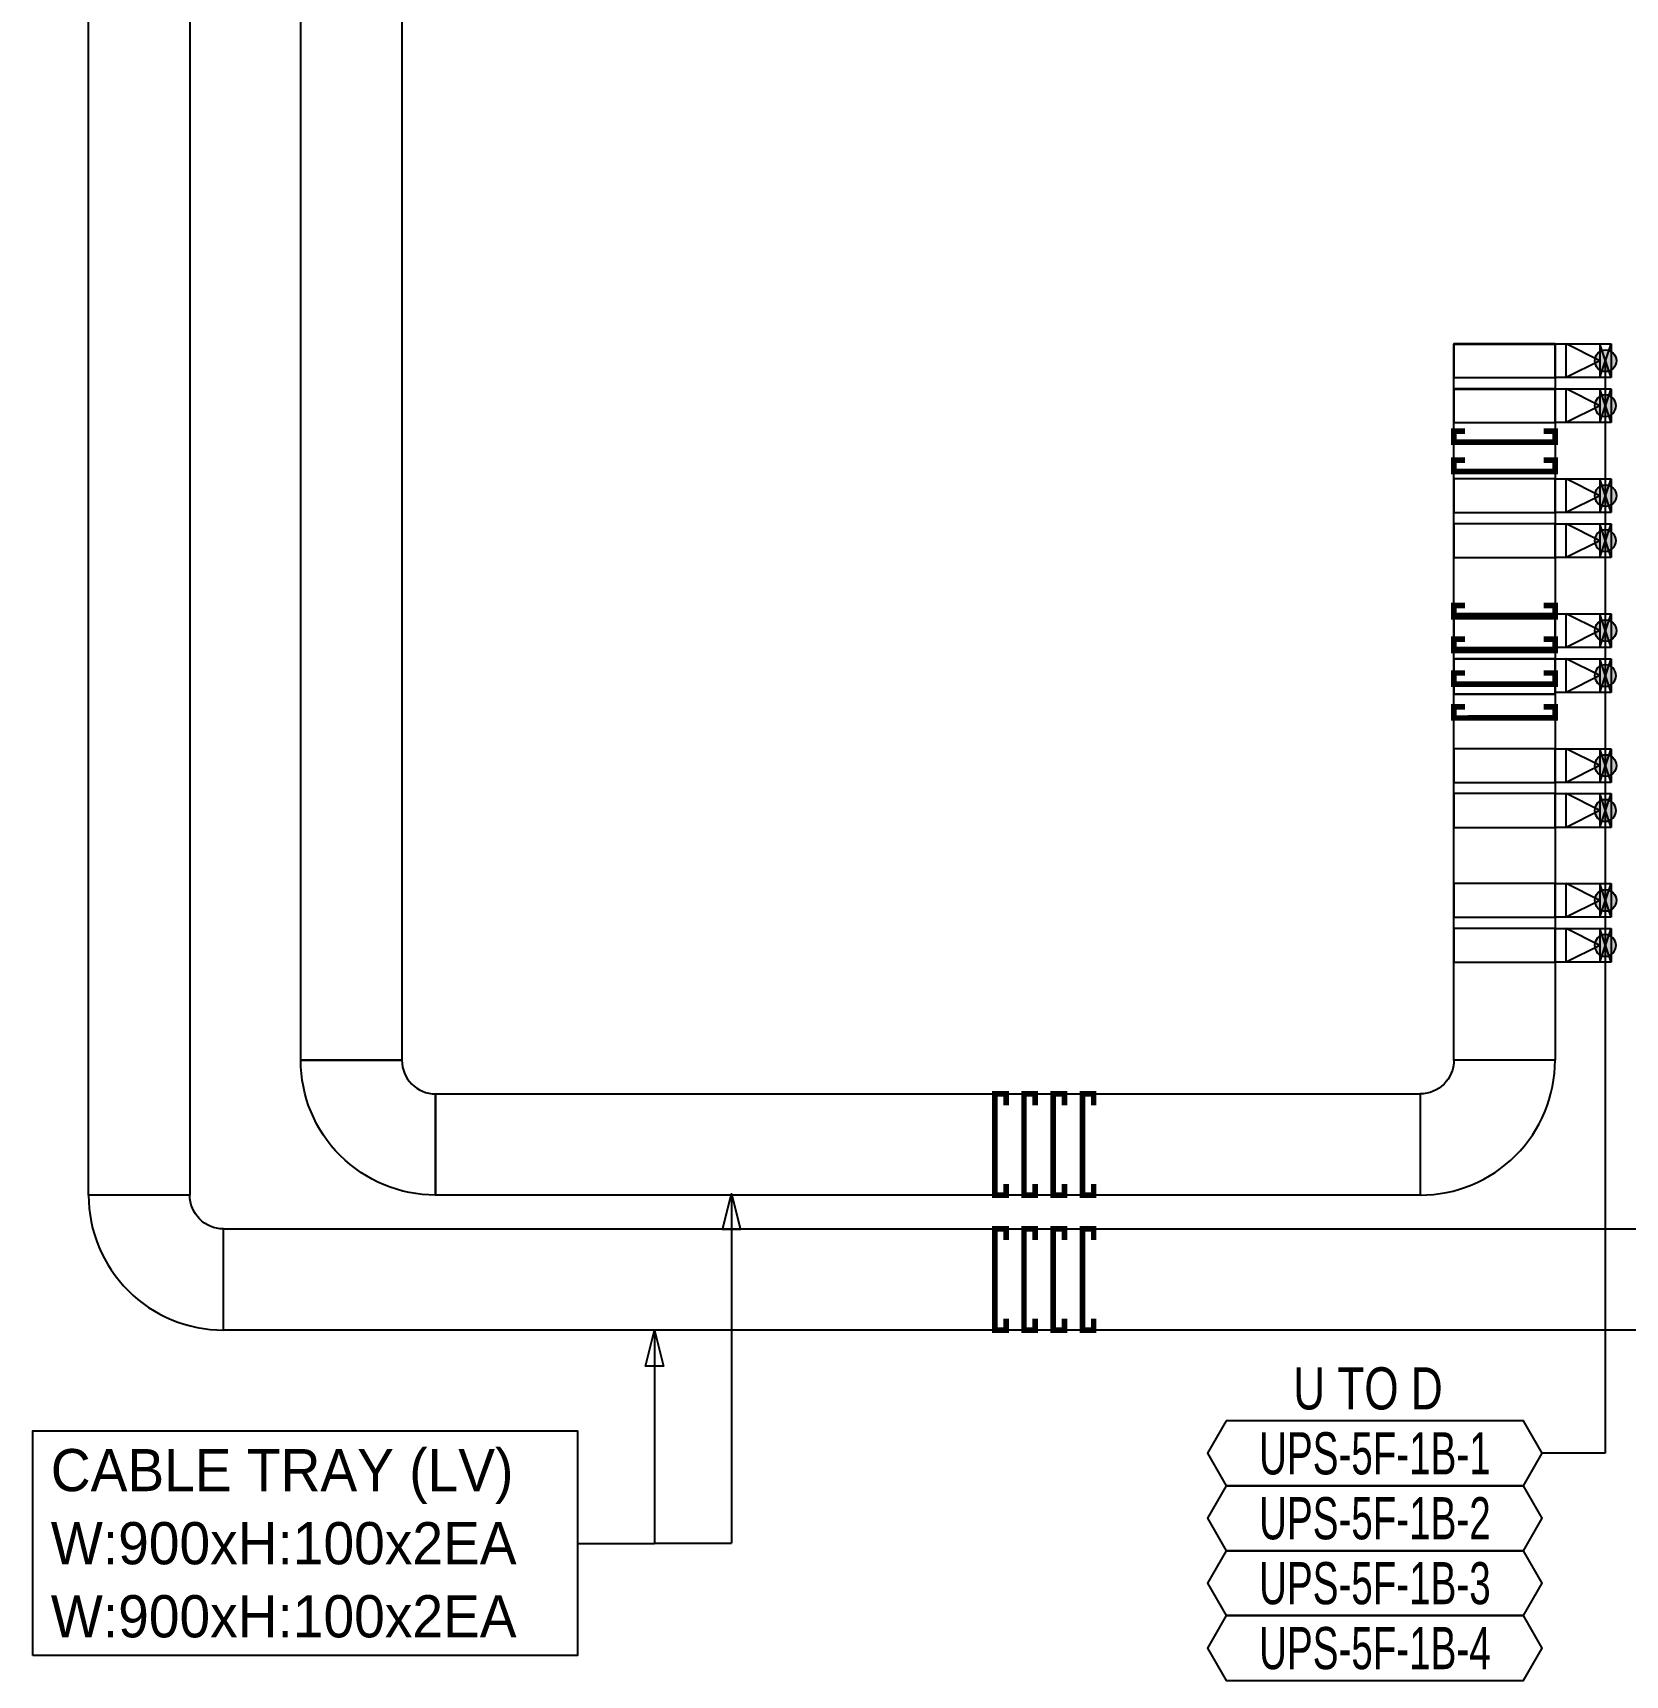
# Model space of a CAD drawing. Header units: millimetres. Extents: x 31670 to 374393, y -351975 to 839589.
# Drawn here: x 309804 to 323973, y 383980 to 398588 of the extents above; entities that cross this region are included whole.
import ezdxf
from ezdxf.enums import TextEntityAlignment as Align

# ---------------------------------------------------------------- set-up
doc = ezdxf.new("R2010")
doc.units = ezdxf.units.MM
doc.header["$LTSCALE"] = 150
for name, color, linetype in [('-----26 Electrical Cable Tray_HV_N', 30, 'Continuous'), ('-----26 Electrical Cable Tray_LV_UPS1', 6, 'Continuous'), ('-----26 Electrical Cable Tray_LV_UPS2', 2, 'Continuous'), ('-----29 주기', 1, 'Continuous'), ('-----30 Text', 2, 'Continuous'), ('-----99 Cable Schedule', 2, 'Continuous')]:
    doc.layers.add(name, color=color, linetype=linetype)
doc.styles.add('ELEC', font='')
doc.styles.get('ELEC').set_extended_font_data('Dotum')

# ---------------------------------------------------------------- blocks, each defined once
blk = doc.blocks.new('A$550585017316')
at = {"color": 0}
for p, q in [((400, 300), (0, 300)), ((0, 300), (0, 0)), ((500, 300), (400, 300)), ((500, 0), (500, 300)), ((0, 0), (400, 0)), ((400, 0), (500, 0))]:
    blk.add_line(p, q, dxfattribs=at)
at = {"color": 8}
for p, q in [((100, 0), (0, 300)), ((0, 0), (100, 300)), ((100, 150), (400, 300)), ((100, 300), (100, 0)), ((400, 0), (400, 300)), ((100, 150), (400, 0))]:
    blk.add_line(p, q, dxfattribs=at)
blk = doc.blocks.new('A$C9a0ab699')
h = blk.add_hatch(color=0)
edge = h.paths.add_edge_path()
edge.add_arc((64.00719340983778, 64.00719340983778), 64.0071934098378, 720.0000000000341, 1080.000000000034, ccw=False)
at = {"color": 0}
blk.add_circle((64.00719340983778, 64.00719340983778), 64.0071934098378, dxfattribs=at)

msp = doc.modelspace()

# ---------------------------------------------------------------- linework, layer by layer
at = {"layer": '-----26 Electrical Cable Tray_HV_N', "color": 1}
for p, q in [((314649.9643324817, 385151.0720259382), (315334.9453620565, 385151.0720259382)), ((315334.9453618938, 385154.2397107796), (316019.9263914686, 385154.2397107796))]:
    msp.add_line(p, q, dxfattribs=at)
at = {"layer": '-----26 Electrical Cable Tray_HV_N', "color": 1, "elevation": -3.247652379101243e-10}
msp.add_lwpolyline([(316019.9268575758, 388262.8154788986), (316099.9268575758, 387942.8154788986), (315939.9268575758, 387942.8154788986), (316019.9268575758, 388262.8154788986), (316019.9263914686, 385154.2397107796)], dxfattribs=at)
at = {"layer": '-----26 Electrical Cable Tray_HV_N', "color": 1}
msp.add_lwpolyline([(315334.9452951158, 387049.9967035523), (315414.9452951158, 386729.9967035523), (315254.9452951158, 386729.9967035523), (315334.9452951158, 387049.9967035523), (315334.9453620565, 385151.0720259382)], dxfattribs=at)
at = {"layer": '-----26 Electrical Cable Tray_HV_N', "color": 1, "elevation": 3.247652379101226e-10}
msp.add_lwpolyline([(309803.9449303424, 384154.2397107796), (309803.9449303424, 386154.2397107796), (314649.9643324817, 386154.2397107796), (314649.9643324817, 384154.2397107796)], close=True, dxfattribs=at)
at = {"layer": '-----26 Electrical Cable Tray_LV_UPS1'}
for points in [[(311200.0023184238, 388249.9961304127), (310300.0023184239, 388249.9961304127), (310300.0410767566, 409300.0016768873), (311200.0410767565, 409300.0016768873)], [(311200.0023184238, 388249.9961304127), (310300.0023184239, 388249.9961304127), (310300.0410767566, 409300.0016768873), (311200.0410767565, 409300.0016768873)], [(322149.0014137732, 389149.9993751217), (322149.0014137732, 388249.9993751217), (313388.0038846026, 388249.9950876783), (313388.0038846026, 389149.9950876782)], [(322149.0014137732, 389149.9993751217), (322149.0014137732, 388249.9993751217), (313388.0038846026, 388249.9950876783), (313388.0038846026, 389149.9950876782)], [(326900.0012297537, 387949.9992438261), (326900.0012297537, 387049.9992438261), (311500.0023184222, 387049.9961304127), (311500.0023184222, 387949.9961304126)], [(326900.0012297537, 387949.9991347572), (326900.0012297537, 387049.9991347573), (311500.0023184222, 387049.9961304127), (311500.0023184222, 387949.9961304126)]]:
    msp.add_lwpolyline(points, close=True, dxfattribs=at)
for points, elevation in [([(313088.0038846025, 389449.9950876782), (312188.0038846026, 389449.9950876782), (312187.9994370252, 401949.9959498909), (313087.9994370252, 401949.9959498909)], -2.736249949006636e-08), ([(313088.0038846025, 389449.9950876782), (312188.0038846026, 389449.9950876782), (312187.9994370252, 401949.9959498909), (313087.9994370252, 401949.9959498909)], -2.736249949006636e-08), ([(323349.0006416678, 395820.7928116327), (322449.0004401646, 395820.7928082257), (322449.0004401646, 395520.7928082257), (323349.0006416678, 395520.7928116327)], -4.03158516907268e-08), ([(323349.0017455876, 389449.9993751217), (322449.0017455877, 389449.9993751217), (322449.0004132338, 395819.2058925222), (323349.0004132337, 395819.2058925222)], -4.03158516907268e-08), ([(323349.0006416678, 394620.7928116327), (322449.0004401646, 394620.7928082257), (322449.0004401646, 394320.7928082257), (323349.0006416678, 394320.7928116327)], -4.03158516907268e-08), ([(323349.0005409162, 392706.3931806048), (322449.0005409163, 392706.3931806048), (322448.9998929019, 393420.7928126975), (323348.9998929018, 393420.7928126975)], -3.247652379101243e-10), ([(323349.0006416678, 393420.7928116327), (322449.0004401646, 393420.7928082257), (322449.0004401646, 393120.7928082257), (323349.0006416678, 393120.7928116327)], -4.03158516907268e-08), ([(323349.0017455876, 389449.9993751217), (322449.0017455877, 389449.9993751217), (322449.0004255183, 393419.205893587), (323349.0004255183, 393419.205893587)], -2.030124607281053e-08), ([(323349.0006416678, 392220.7928116327), (322449.0004401646, 392220.7928082257), (322449.0004401646, 391920.7928082257), (323349.0006416678, 391920.7928116327)], -4.03158516907268e-08), ([(323349.0006416678, 391020.7928116327), (322449.0004401646, 391020.7928082257), (322449.0004401646, 390720.7928082257), (323349.0006416678, 390720.7928116327)], -4.03158516907268e-08)]:
    msp.add_lwpolyline(points, close=True, dxfattribs=dict(at, elevation=elevation))
at = {"layer": '-----26 Electrical Cable Tray_LV_UPS1', "ltscale": 7.5, "const_width": 50}
for points, elevation in [([(322549.0045680284, 394785.846732744), (322449.0045680284, 394785.846732744), (322449.0045680284, 394685.846732744), (323348.9342436575, 394685.8612823781), (323348.9342436575, 394785.8612823781), (323248.9342436575, 394785.8612823781)], -1.577910640558733e-08), ([(322549.0715893628, 392893.8168280478), (322449.0715893628, 392893.8168280478), (322449.0715893628, 392793.8168280478), (323349.0012649918, 392793.8313776819), (323349.0012649918, 392893.8313776819), (323249.0012649918, 392893.8313776819)], -2.030124607278142e-08), ([(322549.0715893628, 392593.8168280478), (322449.0715893628, 392593.8168280478), (322449.0715893628, 392493.8168280478), (323349.0012649918, 392493.8313776819), (323349.0012649918, 392593.8313776819), (323249.0012649918, 392593.8313776819)], -2.030124607278142e-08), ([(318723.7251495957, 389050.0015664643), (318723.7251495957, 389150.0015664643), (318623.7251495957, 389150.0015664643), (318623.7396992298, 388250.0718908352), (318723.7396992298, 388250.0718908352), (318723.7396992298, 388350.0718908352)], -4.522139667194089e-09), ([(318723.7253921994, 387850.0016313962), (318723.7253921994, 387950.0016313962), (318623.7253921994, 387950.0016313962), (318623.7399418334, 387050.0719557672), (318723.7399418334, 387050.0719557672), (318723.7399418334, 387150.0719557672)], -4.522139667194089e-09)]:
    msp.add_lwpolyline(points, dxfattribs=dict(at, elevation=elevation))
at = {"layer": '-----26 Electrical Cable Tray_LV_UPS1', "elevation": -1.799804872041171e-08}
msp.add_lwpolyline([(313088.0038846026, 389449.9950876782), (313088.0038846026, 389449.9950876782, 0.414213562373095), (313388.0038846026, 389149.9950876782), (313388.0038846026, 389149.9950876782), (313388.0038846026, 388249.9950876782, -0.4142135623731661), (312188.0038846026, 389449.9950876782)], format="xyb", close=True, dxfattribs=at)
msp.add_lwpolyline([(313088.0038846026, 389449.9950876782), (313088.0038846026, 389449.9950876782, 0.414213562373095), (313388.0038846026, 389149.9950876782), (313388.0038846026, 389149.9950876782), (313388.0038846026, 388249.9950876782, -0.4142135623731661), (312188.0038846026, 389449.9950876782)], format="xyb", close=True, dxfattribs=at)
at = {"layer": '-----26 Electrical Cable Tray_LV_UPS1'}
for points in [[(322449.0014137732, 389449.9993751217), (322449.0014137732, 389449.9993751217, -0.414213562373095), (322149.0014137732, 389149.9993751217), (322149.0014137732, 389149.9993751217), (322149.0014137732, 388249.9993751217, 0.4142135623731661), (323349.0014137732, 389449.9993751217)], [(322449.0014137732, 389449.9993751217), (322449.0014137732, 389449.9993751217, -0.414213562373095), (322149.0014137732, 389149.9993751217), (322149.0014137732, 389149.9993751217), (322149.0014137732, 388249.9993751217, 0.4142135623731661), (323349.0014137732, 389449.9993751217)], [(311500.0023184222, 387949.9961304127), (311500.0023184222, 387949.9961304127, -0.414213562373095), (311200.0023184222, 388249.9961304127), (311200.0023184222, 388249.9961304127), (310300.0023184222, 388249.9961304127, 0.4142135623731661), (311500.0023184222, 387049.9961304127)], [(311500.0023184222, 387949.9961304127), (311500.0023184222, 387949.9961304127, -0.414213562373095), (311200.0023184222, 388249.9961304127), (311200.0023184222, 388249.9961304127), (310300.0023184222, 388249.9961304127, 0.4142135623731661), (311500.0023184222, 387049.9961304127)]]:
    msp.add_lwpolyline(points, format="xyb", close=True, dxfattribs=at)
at = {"layer": '-----26 Electrical Cable Tray_LV_UPS1', "ltscale": 7.5, "const_width": 50}
for points in [[(318463.9091407045, 389049.996840764), (318463.9091407045, 389149.996840764), (318363.9091407045, 389149.996840764), (318363.9236903386, 388250.067165135), (318463.9236903386, 388250.067165135), (318463.9236903386, 388350.067165135)], [(318463.9093833081, 387849.9969056959), (318463.9093833081, 387949.9969056959), (318363.9093833081, 387949.9969056959), (318363.9239329422, 387050.0672300669), (318463.9239329422, 387050.0672300669), (318463.9239329422, 387150.0672300669)]]:
    msp.add_lwpolyline(points, dxfattribs=at)
at = {"layer": '-----26 Electrical Cable Tray_LV_UPS2'}
for points in [[(311200.0026367649, 388249.9961304127), (310300.002636765, 388249.9961304127), (310300.0444677811, 408400.003541236), (311200.0444677811, 408400.003541236)], [(311200.0026367649, 388249.9961304127), (310300.002636765, 388249.9961304127), (310300.0444677811, 408400.003541236), (311200.044467781, 408400.003541236)], [(322149.0014137732, 389149.9993751217), (322149.0014137732, 388249.9993751217), (313388.0038846026, 388249.9950876783), (313388.0038846026, 389149.9950876782)], [(322149.0014137732, 389149.9993751217), (322149.0014137732, 388249.9993751217), (313388.0038846026, 388249.9950876783), (313388.0038846026, 389149.9950876782)], [(326900.0012297537, 387949.9992438261), (326900.0012297537, 387049.9992438261), (311500.0023184222, 387049.99506099), (311500.0023184222, 387949.9950609899)], [(326900.0012297537, 387949.9991347572), (326900.0012297537, 387049.9991347573), (311500.0023184222, 387049.9961304127), (311500.0023184222, 387949.9961304126)]]:
    msp.add_lwpolyline(points, close=True, dxfattribs=at)
for points, elevation in [([(313088.0042029436, 389449.9950876782), (312188.0042029436, 389449.9950876782), (312187.9994370252, 401949.9959498909), (313087.9994370252, 401949.9959498909)], -2.736249949006636e-08), ([(313088.0042029436, 389449.9950876782), (312188.0042029436, 389449.9950876782), (312187.9994370252, 401949.9959498909), (313087.9994370252, 401949.9959498909)], -2.736249949006636e-08), ([(323349.0006416678, 395420.7928116327), (322449.0004401646, 395420.7928082257), (322449.0004401646, 395120.7928082257), (323349.0006416678, 395120.7928116327)], -4.03158516907268e-08), ([(323349.0017455876, 389449.9993751217), (322449.0017455876, 389449.9993751217), (322449.0004414032, 395419.205893587), (323349.0004414032, 395419.205893587)], -4.03158516907268e-08), ([(323349.0006416678, 394220.7928116327), (322449.0004401646, 394220.7928082257), (322449.0004401646, 393920.7928082257), (323349.0006416678, 393920.7928116327)], -4.03158516907268e-08), ([(323349.0017443953, 392706.3931806048), (322449.0017443954, 392706.3931806048), (322448.9998942283, 393020.7928126975), (323348.9998942282, 393020.7928126975)], -3.247652379101243e-10), ([(323349.0006416678, 393020.7928116327), (322449.0004401646, 393020.7928082257), (322449.0016436437, 392706.3931789013), (323349.0018451469, 392706.3931823082)], -4.03158516907268e-08), ([(323349.0017455876, 389449.9993751217), (322449.0017455877, 389449.9993751217), (322449.0004268448, 393019.205893587), (323349.0004268447, 393019.205893587)], -2.030124607281053e-08), ([(323349.0006416678, 391820.7928116327), (322449.0004401646, 391820.7928082257), (322449.0004401646, 391520.7928082257), (323349.0006416678, 391520.7928116327)], -4.03158516907268e-08), ([(323349.0006416678, 390620.7928116327), (322449.0004401646, 390620.7928082257), (322449.0004401646, 390320.7928082257), (323349.0006416678, 390320.7928116327)], -4.03158516907268e-08)]:
    msp.add_lwpolyline(points, close=True, dxfattribs=dict(at, elevation=elevation))
at = {"layer": '-----26 Electrical Cable Tray_LV_UPS2', "ltscale": 7.5, "const_width": 50}
for points, elevation in [([(322549.000367447, 395045.6627416437), (322449.000367447, 395045.6627416437), (322449.000367447, 394945.6627416437), (323348.930043076, 394945.6772912778), (323348.930043076, 395045.6772912778), (323248.930043076, 395045.6772912778)], -2.030124607278142e-08), ([(322549.0715893628, 393493.8168280478), (322449.0715893628, 393493.8168280478), (322449.0715893628, 393393.8168280478), (323349.0012649918, 393393.8313776819), (323349.0012649918, 393493.8313776819), (323249.0012649918, 393493.8313776819)], -2.030124607278142e-08), ([(322549.0715893628, 393193.8168280478), (322449.0715893628, 393193.8168280478), (322449.0715893628, 393093.8168280478), (323349.0012649918, 393093.8313776819), (323349.0012649918, 393193.8313776819), (323249.0012649918, 393193.8313776819)], -2.030124607278142e-08), ([(318983.5411584954, 389050.0057670457), (318983.5411584954, 389150.0057670457), (318883.5411584954, 389150.0057670457), (318883.5557081295, 388250.0760914166), (318983.5557081295, 388250.0760914166), (318983.5557081295, 388350.0760914166)], -9.04427933438818e-09), ([(319243.3571673951, 389050.0099676271), (319243.3571673951, 389150.0099676271), (319143.3571673951, 389150.0099676271), (319143.3717170292, 388250.080291998), (319243.3717170292, 388250.080291998), (319243.3717170292, 388350.080291998)], -1.356641900158227e-08), ([(318983.5414010991, 387850.0058319776), (318983.5414010991, 387950.0058319776), (318883.5414010991, 387950.0058319776), (318883.5559507331, 387050.0761563486), (318983.5559507331, 387050.0761563486), (318983.5559507331, 387150.0761563486)], -9.04427933438818e-09), ([(319243.3574099988, 387850.010032559), (319243.3574099988, 387950.010032559), (319143.3574099988, 387950.010032559), (319143.3719596328, 387050.08035693), (319243.3719596328, 387050.08035693), (319243.3719596328, 387150.08035693)], -1.356641900158227e-08)]:
    msp.add_lwpolyline(points, dxfattribs=dict(at, elevation=elevation))
at = {"layer": '-----26 Electrical Cable Tray_LV_UPS2', "elevation": -1.799804872041171e-08}
msp.add_lwpolyline([(313088.0038846026, 389449.9950876782), (313088.0038846026, 389449.9950876782, 0.414213562373095), (313388.0038846026, 389149.9950876782), (313388.0038846026, 389149.9950876782), (313388.0038846026, 388249.9950876782, -0.4142135623731661), (312188.0038846026, 389449.9950876782)], format="xyb", close=True, dxfattribs=at)
msp.add_lwpolyline([(313088.0038846026, 389449.9950876782), (313088.0038846026, 389449.9950876782, 0.414213562373095), (313388.0038846026, 389149.9950876782), (313388.0038846026, 389149.9950876782), (313388.0038846026, 388249.9950876782, -0.4142135623731661), (312188.0038846026, 389449.9950876782)], format="xyb", close=True, dxfattribs=at)
at = {"layer": '-----26 Electrical Cable Tray_LV_UPS2'}
for points in [[(322449.0014137732, 389449.9993751217), (322449.0014137732, 389449.9993751217, -0.414213562373095), (322149.0014137732, 389149.9993751217), (322149.0014137732, 389149.9993751217), (322149.0014137732, 388249.9993751217, 0.4142135623731661), (323349.0014137732, 389449.9993751217)], [(322449.0014137732, 389449.9993751217), (322449.0014137732, 389449.9993751217, -0.414213562373095), (322149.0014137732, 389149.9993751217), (322149.0014137732, 389149.9993751217), (322149.0014137732, 388249.9993751217, 0.4142135623731661), (323349.0014137732, 389449.9993751217)], [(311500.0023184222, 387949.9961304127), (311500.0023184222, 387949.9961304127, -0.414213562373095), (311200.0023184222, 388249.9961304127), (311200.0023184222, 388249.9961304127), (310300.0023184222, 388249.9961304127, 0.4142135623731661), (311500.0023184222, 387049.9961304127)], [(311500.0023184222, 387949.9961304127), (311500.0023184222, 387949.9961304127, -0.414213562373095), (311200.0023184222, 388249.9961304127), (311200.0023184222, 388249.9961304127), (310300.0023184222, 388249.9961304127, 0.4142135623731661), (311500.0023184222, 387049.9961304127)]]:
    msp.add_lwpolyline(points, format="xyb", close=True, dxfattribs=at)
at = {"layer": '-----29 주기', "elevation": -2.030124607281053e-08}
for points in [[(320423.2706148496, 386242.5961755076), (320256.5607246377, 385953.846175506), (320423.2706148522, 385665.0961755025), (323069.0814939589, 385665.0961755025), (323235.7913841823, 385953.846175506), (323069.0814939564, 386242.5961755076)], [(320423.2706148522, 385665.0961755025), (320256.5607246403, 385376.3461755008), (320423.2706148546, 385087.5961754973), (323069.0814939615, 385087.5961754973), (323235.7913841848, 385376.3461755008), (323069.0814939589, 385665.0961755025)], [(320423.2706148393, 385087.5961754973), (320256.5607246273, 384798.8461754957), (320423.2706148417, 384510.0961754922), (323069.0814939486, 384510.0961754922), (323235.7913841719, 384798.8461754957), (323069.081493946, 385087.5961754973)], [(320423.2706148418, 384510.0961754922), (320256.5607246298, 384221.3461754906), (320423.2706148442, 383932.5961754871), (323069.0814939511, 383932.5961754871), (323235.7913841744, 384221.3461754906), (323069.0814939485, 384510.0961754922)]]:
    msp.add_lwpolyline(points, close=True, dxfattribs=at)
at = {"layer": '-----99 Cable Schedule', "color": 1}
for p, q in [((323795.75448605, 395661.0543447792, -2.030124607281053e-08), (323795.75448605, 385953.846175506, -2.030124607281053e-08)), ((323795.75448605, 385953.846175506, -2.030124607281053e-08), (323235.7913841823, 385953.846175506, -2.030124607281053e-08))]:
    msp.add_line(p, q, dxfattribs=at)

# ---------------------------------------------------------------- block references
at = {"layer": '-----26 Electrical Cable Tray_LV_UPS1', "xscale": -1}
for p in [(323849.0006416678, 395520.7928116327, -2.030124607281053e-08), (323849.0006416678, 394320.7928116327, -2.030124607281053e-08), (323849.0006416678, 393120.7928116327, -2.030124607281053e-08), (323849.0006416678, 391920.7928116327, -2.030124607281053e-08), (323849.0006416678, 390720.7928116327, -2.030124607281053e-08)]:
    msp.add_blockref('A$550585017316', p, dxfattribs=at)
at = {"layer": '-----26 Electrical Cable Tray_LV_UPS2', "xscale": -1}
for p in [(323849.0006416678, 395120.7928116327, -2.030124607281053e-08), (323849.0006416678, 393920.7928116327, -2.030124607281053e-08), (323849.0006416678, 392720.7928116327, -2.030124607281053e-08), (323849.0006416678, 391520.7928116327, -2.030124607281053e-08), (323849.0006416678, 390320.7928116327, -2.030124607281053e-08)]:
    msp.add_blockref('A$550585017316', p, dxfattribs=at)
at = {"layer": '-----99 Cable Schedule', "color": 1, "xscale": 1.5, "yscale": 1.5, "zscale": 1.5, "rotation": 180}
for p in [(323895.0114317826, 395766.8036017474, -2.030124607281053e-08), (323895.0114317826, 394566.8036017474, -2.030124607281053e-08), (323895.0114317826, 393366.8036017474, -2.030124607281053e-08), (323895.0114317826, 392166.8036017474, -2.030124607281053e-08), (323895.0114317826, 390966.8036017474, -2.030124607281053e-08)]:
    msp.add_blockref('A$C9a0ab699', p, dxfattribs=at)
at = {"layer": '-----99 Cable Schedule', "color": 1, "xscale": -1.5, "yscale": 1.5, "zscale": 1.5}
for p in [(323892.1392160733, 395174.7820215179, -2.030124607281053e-08), (323892.1392160733, 393974.7820215179, -2.030124607281053e-08), (323892.1392160733, 392774.7820215179, -2.030124607281053e-08), (323892.1392160733, 391574.7820215179, -2.030124607281053e-08), (323892.1392160733, 390374.7820215179, -2.030124607281053e-08)]:
    msp.add_blockref('A$C9a0ab699', p, dxfattribs=at)

# ---------------------------------------------------------------- texts
at = {"layer": '-----26 Electrical Cable Tray_LV_UPS1', "style": 'ELEC'}
msp.add_text('W:900xH:100x2EA', height=375, dxfattribs=at).set_placement((309963.9449303424, 384504.2397107796), align=Align.MIDDLE_LEFT)
at = {"layer": '-----26 Electrical Cable Tray_LV_UPS2', "style": 'ELEC'}
for s, p in [('CABLE TRAY (LV)', (309963.9449303424, 385804.2397107796)), ('W:900xH:100x2EA', (309963.9449303424, 385154.2397107796))]:
    msp.add_text(s, height=375, dxfattribs=at).set_placement(p, align=Align.MIDDLE_LEFT)
at = {"layer": '-----30 Text', "linetype": 'Continuous', "style": 'ELEC', "width": 0.7}
for s, p in [('UPS-5F-1B-1', (321746.1760544043, 385953.846175505, -2.01988584817135e-08)), ('UPS-5F-1B-2', (321746.1760544068, 385376.3461754999, -2.01988584817135e-08)), ('UPS-5F-1B-3', (321746.1760543939, 384798.8461754948, -2.01988584817135e-08)), ('UPS-5F-1B-4', (321746.1760543964, 384221.3461754897, -2.01988584817135e-08))]:
    msp.add_text(s, height=375, dxfattribs=at).set_placement(p, align=Align.MIDDLE)
at = {"layer": '-----99 Cable Schedule', "style": 'ELEC', "width": 0.8}
msp.add_text('U TO D', height=375, dxfattribs=at).set_placement((321684.5552312387, 386531.3461755103, -2.036698824086825e-08), align=Align.MIDDLE)

doc.saveas('drawing.dxf')
